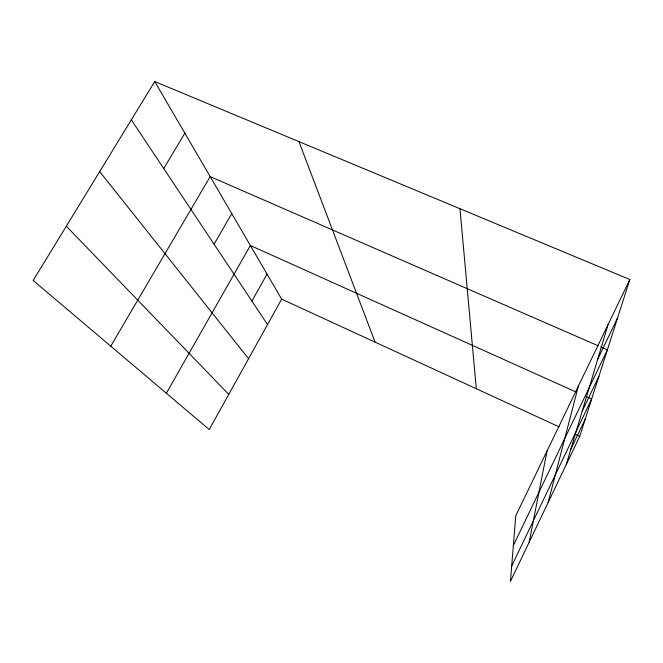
<?xml version="1.0" encoding="UTF-8"?>
<svg xmlns="http://www.w3.org/2000/svg" width="663" height="663" viewBox="0 0 663 663"><rect width="100%" height="100%" fill="white"/><g stroke="black" fill="none" stroke-linecap="round" stroke-linejoin="round"><path stroke-width="0.99" d="M529.14 542.268L547.033 450.981M548.119 502.537L578.376 386.09M566.243 464.589L607.996 324.762M629.85 279.513L515.789 515.681L510.427 581.459L579.735 436.337L629.85 279.513L154.736 81.541L33.15 280.474L209.226 429.541L281.659 299.146L154.736 81.541M570.843 449.191L585.272 419.016M513.361 545.492L607.391 349.807L600.819 346.94M582.164 411.275L598.888 376.402M511.679 566.036L591.661 399.01L586.075 396.499M597.703 359.23L617.535 318.058M251.899 301.077L267.048 274.101M166.347 393.242L250.374 245.509L575.832 391.891M214.083 244.233L231.76 213.594M110.762 346.177L210.179 176.59L598.009 345.713M163.728 168.535L184.853 133.18M281.659 299.146L559.158 426.864M575.061 434.182L579.735 436.337M66.317 226.207L228.76 394.386M99.69 171.609L248.575 358.7M131.332 119.837L267.537 324.58M298.955 141.633L375.092 342.149M459.965 208.729L476.307 388.733"/></g></svg>
